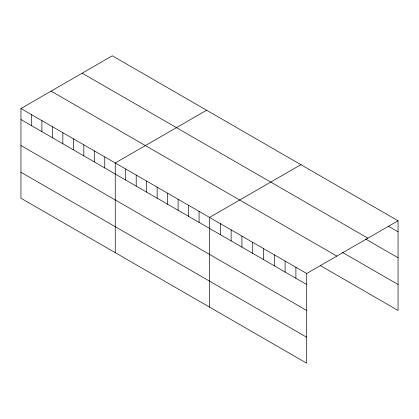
<?xml version="1.0" encoding="UTF-8"?>
<svg xmlns="http://www.w3.org/2000/svg" width="419" height="419" viewBox="0 0 419 419"><rect width="100%" height="100%" fill="white"/><g stroke="black" fill="none" stroke-linecap="round" stroke-linejoin="round"><path stroke-width="0.63" d="M20.95 108.537L306.692 273.507L306.692 363.205L20.95 198.234L20.95 108.537L112.308 55.795L398.05 220.766L398.05 310.463L320.326 265.588M206.604 110.234L115.246 162.981L115.246 252.673M300.9 164.677L209.542 217.419L209.542 307.117M306.692 273.507L398.05 220.766M388.334 226.171L398.05 231.78M82.161 73.199L367.903 238.17M365.667 239.05L398.05 257.743M342.459 252.4L398.05 284.496M51.097 91.133L336.839 256.103M20.95 119.551L306.692 284.522M20.95 145.519L306.692 310.489M20.95 172.267L306.692 337.243M295.898 267.28L295.898 278.289M285.103 261.047L285.103 272.057M274.309 254.815L274.309 265.829M263.514 248.582L263.514 259.597M252.72 242.35L252.72 253.364M241.925 236.117L241.925 247.131M231.131 229.884L231.131 240.899M220.336 223.652L220.336 234.666M199.062 211.37L199.062 222.384M188.587 205.32L188.587 216.335M178.106 199.271L178.106 210.286M167.631 193.222L167.631 204.236M157.156 187.173L157.156 198.187M146.676 181.123L146.676 192.138M136.201 175.074L136.201 186.088M125.721 169.03L125.721 180.039M104.766 156.931L104.766 167.94M94.291 150.882L94.291 161.896M83.816 144.833L83.816 155.847M73.335 138.783L73.335 149.798M62.86 132.734L62.86 143.748M52.38 126.685L52.38 137.699M41.905 120.635L41.905 131.65M31.425 114.586L31.425 125.6"/></g></svg>
